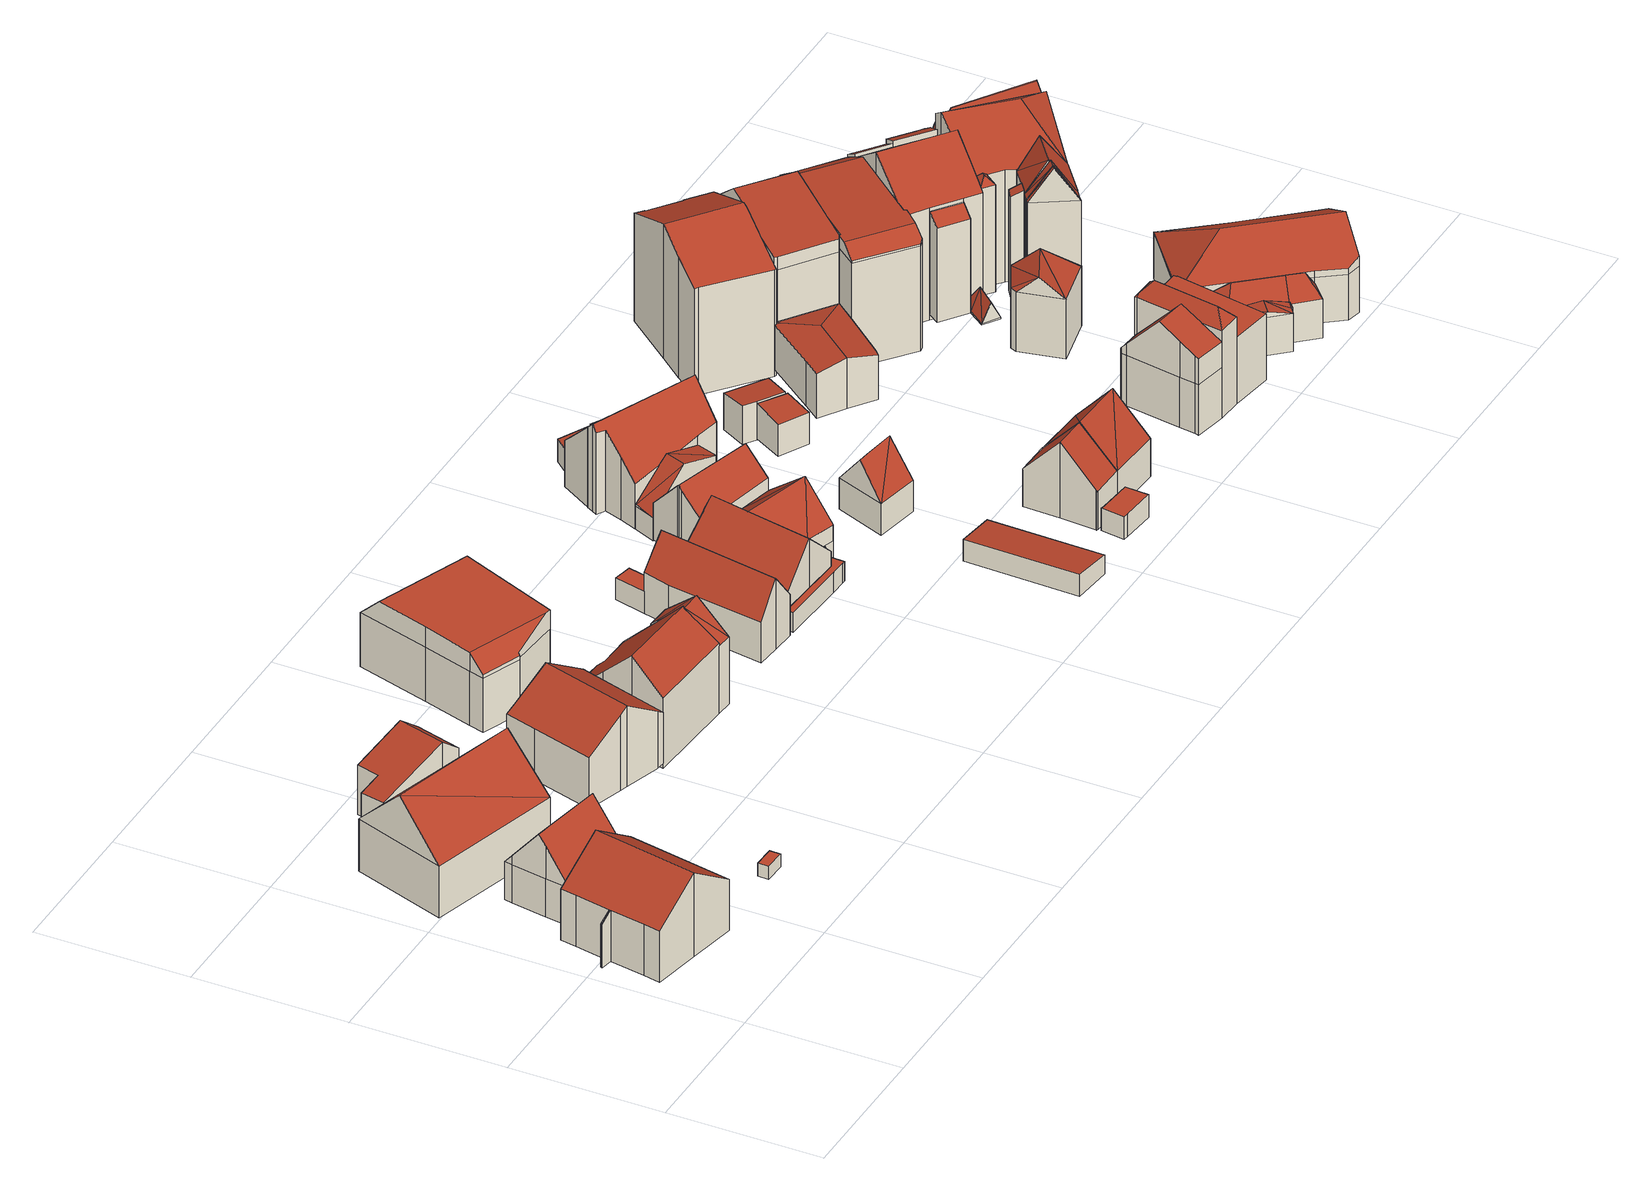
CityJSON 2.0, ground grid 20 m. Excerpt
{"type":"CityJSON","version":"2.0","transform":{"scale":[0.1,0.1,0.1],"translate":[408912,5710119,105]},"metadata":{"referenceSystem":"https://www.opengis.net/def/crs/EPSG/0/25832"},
"CityObjects":{
"building1":{"type":"Building","attributes":{"Gemeindeschluessel":"05978036","Geometrietyp2DReferenz":"3000","function":"31001_1000","roofType":"3100","measuredHeight":11.48},"geometry":[{"type":"MultiSurface","lod":"2","boundaries":[[[0,1,2,3]],[[1,4,5,2]],[[4,6,7,5]],[[6,8,9,7]],[[8,10,11,9]],[[10,12,13,11]],[[12,14,15,13]],[[14,16,17,15]],[[16,18,19,17]],[[18,20,21,19]],[[20,22,23,21]],[[22,0,3,23]],[[18,16,14,12]],[[12,10,8,6,4,1,0,22,20,18]],[[3,2,5,7,9,11,13,15,17,19,21,23]]],"semantics":{"surfaces":[{"type":"WallSurface"},{"type":"RoofSurface"},{"type":"GroundSurface"}],"values":[0,0,0,0,0,0,0,0,0,0,0,0,1,1,2]}}]},
"building2":{"type":"Building","attributes":{"Gemeindeschluessel":"05978036","Geometrietyp2DReferenz":"3000","function":"31001_1000","roofType":"5000","measuredHeight":10.95},"geometry":[{"type":"MultiSurface","lod":"2","boundaries":[[[24,25,26,27]],[[25,28,29,26]],[[28,30,31,29]],[[30,32,33,31]],[[32,34,35,33]],[[34,36,37,35]],[[36,24,27,37]],[[38,39,30,28,40]],[[38,40,41,24]],[[24,36,42,38]],[[32,39,38,42,34]],[[34,42,36]],[[25,41,40,28]],[[24,41,25]],[[30,39,32]],[[27,26,29,31,33,35,37]]],"semantics":{"surfaces":[{"type":"WallSurface"},{"type":"RoofSurface"},{"type":"GroundSurface"}],"values":[0,0,0,0,0,0,0,1,1,1,0,0,0,0,0,2]}}]},
"building3":{"type":"Building","attributes":{"Gemeindeschluessel":"05978036","Geometrietyp2DReferenz":"3000","function":"31001_3060","roofType":"3100","measuredHeight":13.6},"geometry":[{"type":"MultiSurface","lod":"2","boundaries":[[[43,44,45,46]],[[44,47,48,45]],[[47,49,50,48]],[[49,43,46,50]],[[47,44,51]],[[43,49,52]],[[43,51,44]],[[51,43,52]],[[52,47,51]],[[47,52,49]],[[46,45,48,50]]],"semantics":{"surfaces":[{"type":"WallSurface"},{"type":"RoofSurface"},{"type":"GroundSurface"}],"values":[0,0,0,0,0,0,1,1,1,1,2]}}]},
"building4":{"type":"Building","attributes":{"Gemeindeschluessel":"05978036","Geometrietyp2DReferenz":"3000","function":"31001_2500","roofType":"1000","measuredHeight":1.85},"geometry":[{"type":"MultiSurface","lod":"2","boundaries":[[[53,54,55,56]],[[54,57,58,55]],[[57,59,60,58]],[[59,53,56,60]],[[59,57,54,53]],[[56,55,58,60]]],"semantics":{"surfaces":[{"type":"WallSurface"},{"type":"RoofSurface"},{"type":"GroundSurface"}],"values":[0,0,0,0,1,2]}}]},
"building5":{"type":"Building","attributes":{"Gemeindeschluessel":"05978036","Geometrietyp2DReferenz":"3000","function":"31001_1100","roofType":"3100","measuredHeight":9.03},"geometry":[{"type":"MultiSurface","lod":"2","boundaries":[[[61,62,63,64]],[[62,65,66,63]],[[65,67,68,66]],[[67,69,70,68]],[[69,71,72,70]],[[71,73,74,72]],[[73,75,76,74]],[[75,77,78,76]],[[77,61,64,78]],[[73,71,69,67,65]],[[65,62,61,77,75,73]],[[64,63,66,68,70,72,74,76,78]]],"semantics":{"surfaces":[{"type":"WallSurface"},{"type":"RoofSurface"},{"type":"GroundSurface"}],"values":[0,0,0,0,0,0,0,0,0,1,1,2]}}]},
"building6":{"type":"Building","attributes":{"Gemeindeschluessel":"05978036","Geometrietyp2DReferenz":"3000","function":"31001_1100","roofType":"3100","measuredHeight":10.98},"geometry":[{"type":"MultiSurface","lod":"2","boundaries":[[[79,80,81,82]],[[80,83,84,81]],[[83,85,86,84]],[[85,87,88,86]],[[87,89,90,88]],[[89,91,92,90]],[[91,93,94,92]],[[93,95,96,94]],[[95,97,98,96]],[[97,99,100,98]],[[99,101,102,100]],[[101,103,104,102]],[[103,105,106,104]],[[105,79,82,106]],[[101,99,97,95,93,91,89,87]],[[87,85,83,80,79,105,103,101]],[[82,81,84,86,88,90,92,94,96,98,100,102,104,106]]],"semantics":{"surfaces":[{"type":"WallSurface"},{"type":"RoofSurface"},{"type":"GroundSurface"}],"values":[0,0,0,0,0,0,0,0,0,0,0,0,0,0,1,1,2]}}]},
"building7":{"type":"Building","attributes":{"Gemeindeschluessel":"05978036","Geometrietyp2DReferenz":"3000","function":"31001_1100"},"children":["building7-1","building7-2"]},
"building7-1":{"type":"BuildingPart","attributes":{"roofType":"3100","measuredHeight":13},"parents":["building7"],"geometry":[{"type":"MultiSurface","lod":"2","boundaries":[[[107,108,109,110,111]],[[108,112,113,109]],[[112,114,115,113]],[[112,108,116]],[[107,116,108]],[[116,107,117,118,119,120]],[[120,112,116]],[[112,120,121,114]],[[110,109,113,115,122]],[[111,123,107]],[[110,122,124,123,111]],[[122,115,114,124]],[[121,120,119]],[[123,117,107]],[[124,118,117,123]],[[114,121,119,118,124]]],"semantics":{"surfaces":[{"type":"WallSurface"},{"type":"RoofSurface"},{"type":"GroundSurface"},{"type":"ClosureSurface"}],"values":[0,0,0,0,1,1,1,1,2,0,3,3,0,0,3,3]}}]},
"building7-2":{"type":"BuildingPart","attributes":{"roofType":"3100","measuredHeight":13.06},"parents":["building7"],"geometry":[{"type":"MultiSurface","lod":"2","boundaries":[[[125,126,127,128]],[[126,129,130,127]],[[129,131,132,130]],[[131,133,134,132]],[[133,135,136,134]],[[135,137,138,136]],[[137,139,140,138]],[[139,141,142,140]],[[141,111,110,142]],[[143,144,145,115,114]],[[144,125,128,145]],[[146,117,123,111,141,139,137,135,133,131,129,126,125]],[[125,144,143,121,119,146]],[[128,127,130,132,134,136,138,140,142,110,122,115,145]],[[118,117,146]],[[122,110,111,123,124]],[[124,123,117,118]],[[143,114,121]],[[119,118,146]],[[122,124,114,115]],[[114,124,118,119,121]]],"semantics":{"surfaces":[{"type":"WallSurface"},{"type":"RoofSurface"},{"type":"GroundSurface"},{"type":"ClosureSurface"}],"values":[0,0,0,0,0,0,0,0,0,0,0,1,1,2,0,3,3,0,0,3,3]}}]},
"building8":{"type":"Building","attributes":{"Gemeindeschluessel":"05978036","Geometrietyp2DReferenz":"3000","function":"31001_1000","roofType":"5000","measuredHeight":10.25},"geometry":[{"type":"MultiSurface","lod":"2","boundaries":[[[147,148,149,150]],[[148,151,152,149]],[[151,153,154,152]],[[153,155,156,154]],[[155,157,158,156]],[[157,159,160,158]],[[159,161,162,160]],[[161,163,164,162]],[[163,147,150,164]],[[165,166,167,168,169]],[[147,163,170,171]],[[172,171,170,173,166,165]],[[159,166,173,161]],[[161,173,170,163]],[[151,172,165,169,153]],[[148,171,172,151]],[[147,171,148]],[[153,169,168,155]],[[155,168,167,157]],[[157,167,166,159]],[[150,149,152,154,156,158,160,162,164]]],"semantics":{"surfaces":[{"type":"WallSurface"},{"type":"RoofSurface"},{"type":"GroundSurface"}],"values":[0,0,0,0,0,0,0,0,0,1,1,1,0,0,0,0,0,0,0,0,2]}}]},
"building9":{"type":"Building","attributes":{"Gemeindeschluessel":"05978036","Geometrietyp2DReferenz":"3000","function":"31001_1000"},"children":["building9-1","building9-2"]},
"building9-1":{"type":"BuildingPart","attributes":{"roofType":"1000","measuredHeight":3.02},"parents":["building9"],"geometry":[{"type":"MultiSurface","lod":"2","boundaries":[[[174,175,176,177]],[[178,179,180,181]],[[179,174,177,180]],[[179,178,175,174]],[[177,176,181,180]],[[181,176,175,178]]],"semantics":{"surfaces":[{"type":"WallSurface"},{"type":"RoofSurface"},{"type":"GroundSurface"},{"type":"ClosureSurface"}],"values":[0,0,0,1,2,3]}}]},
"building9-2":{"type":"BuildingPart","attributes":{"roofType":"3100","measuredHeight":9.72},"parents":["building9"],"geometry":[{"type":"MultiSurface","lod":"2","boundaries":[[[182,183,184,185]],[[183,186,187,184]],[[186,188,178,181,187]],[[189,190,191,176,175]],[[190,192,193,191]],[[192,194,195,193]],[[194,182,185,195]],[[190,189,188,186,183,182]],[[182,194,192,190]],[[185,184,187,181,176,191,193,195]],[[175,178,188,189]],[[175,176,181,178]]],"semantics":{"surfaces":[{"type":"WallSurface"},{"type":"RoofSurface"},{"type":"GroundSurface"},{"type":"ClosureSurface"}],"values":[0,0,0,0,0,0,0,1,1,2,0,3]}}]},
"building10":{"type":"Building","attributes":{"Gemeindeschluessel":"05978036","Geometrietyp2DReferenz":"3000","function":"31001_1100"},"children":["building10-1","building10-2","building10-3","building10-4"]},
"building10-1":{"type":"BuildingPart","attributes":{"roofType":"1000","measuredHeight":2.75},"parents":["building10"],"geometry":[{"type":"MultiSurface","lod":"2","boundaries":[[[196,197,198,199]],[[197,200,201,198]],[[200,202,203,201]],[[202,204,205,203]],[[204,206,207,205]],[[206,208,209,207]],[[208,210,211,209]],[[210,208,206,204,202,200,197,196,212,213,214]],[[215,216,199,198,201,203,205,207,209,211,217]],[[216,215,213,212]],[[199,216,212,196]],[[217,211,210,214]],[[215,217,214,213]]],"semantics":{"surfaces":[{"type":"WallSurface"},{"type":"RoofSurface"},{"type":"GroundSurface"},{"type":"ClosureSurface"}],"values":[0,0,0,0,0,0,0,1,2,3,3,3,3]}}]},
"building10-2":{"type":"BuildingPart","attributes":{"roofType":"3100","measuredHeight":9.84},"parents":["building10"],"geometry":[{"type":"MultiSurface","lod":"2","boundaries":[[[218,219,220,221]],[[219,222,223,220]],[[222,224,225,223]],[[224,226,227,225]],[[226,228,229,227]],[[228,230,231,232,229]],[[233,218,221,234]],[[228,226,224,222,219]],[[219,218,233,235,236,230,228]],[[221,220,223,225,227,229,232,237,238,234]],[[236,239,240,231,230]],[[233,234,238,235]],[[235,238,237,240,239,236]],[[240,237,232,231]]],"semantics":{"surfaces":[{"type":"WallSurface"},{"type":"RoofSurface"},{"type":"GroundSurface"},{"type":"ClosureSurface"}],"values":[0,0,0,0,0,0,0,1,1,2,0,3,3,3]}}]},
"building10-3":{"type":"BuildingPart","attributes":{"roofType":"3100","measuredHeight":9.57},"parents":["building10"],"geometry":[{"type":"MultiSurface","lod":"2","boundaries":[[[241,242,243,211,210]],[[242,244,245,243]],[[244,246,247,245]],[[246,248,233,234,247]],[[249,248,246,244,242,241,250]],[[250,251,252,253,239,236,249]],[[217,211,243,245,247,234,238,237,216,215]],[[241,210,214,250]],[[210,211,217,214]],[[235,233,248,249]],[[238,234,233,235]],[[236,235,249]],[[239,240,237,238,235,236]],[[251,213,212,252]],[[253,240,239]],[[213,215,216,212]],[[252,212,216,237,240,253]],[[214,213,251,250]],[[215,213,214,217]]],"semantics":{"surfaces":[{"type":"WallSurface"},{"type":"RoofSurface"},{"type":"GroundSurface"},{"type":"ClosureSurface"}],"values":[0,0,0,0,1,1,2,0,3,0,3,0,3,0,0,3,3,0,3]}}]},
"building10-4":{"type":"BuildingPart","attributes":{"roofType":"5000","measuredHeight":9.57},"parents":["building10"],"geometry":[{"type":"MultiSurface","lod":"2","boundaries":[[[231,254,196,199,232]],[[240,253,252,255]],[[256,257,255,252]],[[254,256,252]],[[257,231,240]],[[257,240,255]],[[254,231,257,256]],[[216,237,232,199]],[[237,216,212,252,253,240]],[[232,237,240,231]],[[212,196,254,252]],[[212,216,199,196]]],"semantics":{"surfaces":[{"type":"WallSurface"},{"type":"RoofSurface"},{"type":"GroundSurface"},{"type":"ClosureSurface"}],"values":[0,1,1,1,1,1,0,2,3,3,0,3]}}]},
"building11":{"type":"Building","attributes":{"Gemeindeschluessel":"05978036","Geometrietyp2DReferenz":"3000","function":"31001_2460","roofType":"2100","measuredHeight":3},"geometry":[{"type":"MultiSurface","lod":"2","boundaries":[[[258,259,260,261]],[[259,262,263,260]],[[262,264,265,263]],[[264,258,261,265]],[[264,262,259,258]],[[261,260,263,265]]],"semantics":{"surfaces":[{"type":"WallSurface"},{"type":"RoofSurface"},{"type":"GroundSurface"}],"values":[0,0,0,0,1,2]}}]},
"building12":{"type":"Building","attributes":{"Gemeindeschluessel":"05978036","Geometrietyp2DReferenz":"3000","function":"31001_1000","roofType":"3100","measuredHeight":8.55},"geometry":[{"type":"MultiSurface","lod":"2","boundaries":[[[266,267,268,269]],[[267,270,271,268]],[[270,272,273,271]],[[272,266,269,273]],[[270,267,274]],[[266,272,275]],[[267,275,274]],[[275,267,266]],[[272,274,275]],[[274,272,270]],[[269,268,271,273]]],"semantics":{"surfaces":[{"type":"WallSurface"},{"type":"RoofSurface"},{"type":"GroundSurface"}],"values":[0,0,0,0,0,0,1,1,1,1,2]}}]},
"building13":{"type":"Building","attributes":{"Gemeindeschluessel":"05978036","Geometrietyp2DReferenz":"3000","function":"31001_1100"},"children":["building13-1","building13-2"]},
"building13-1":{"type":"BuildingPart","attributes":{"roofType":"3100","measuredHeight":12},"parents":["building13"],"geometry":[{"type":"MultiSurface","lod":"2","boundaries":[[[276,277,278,279,280,281]],[[277,282,283,278]],[[282,284,285,283]],[[284,286,287,285]],[[286,288,289,287]],[[288,290,291,289]],[[290,292,293,291]],[[292,294,295,293]],[[294,296,297,295]],[[296,298,299,297]],[[298,300,301,299]],[[300,302,303,301]],[[302,304,305,303]],[[304,306,307,308,309,305]],[[302,300,298,296,294,292,290,288,286]],[[286,284,282,277,276,310,311,306,304,302]],[[279,278,283,285,287,289,291,293,295,297,299,301,303,305,309]],[[276,281,310]],[[311,307,306]],[[280,279,309,308]],[[280,308,307,311,310,281]]],"semantics":{"surfaces":[{"type":"WallSurface"},{"type":"RoofSurface"},{"type":"GroundSurface"},{"type":"ClosureSurface"}],"values":[0,0,0,0,0,0,0,0,0,0,0,0,0,0,1,1,2,0,0,3,3]}}]},
"building13-2":{"type":"BuildingPart","attributes":{"roofType":"3100","measuredHeight":7.84},"parents":["building13"],"geometry":[{"type":"MultiSurface","lod":"2","boundaries":[[[308,312,313,309]],[[312,314,315,313]],[[314,280,279,315]],[[316,310,281,317,318]],[[317,314,318]],[[319,307,311,316]],[[316,318,319]],[[308,307,319,312]],[[312,319,318,314]],[[314,317,281,280]],[[309,313,315,279]],[[309,279,280,308]],[[310,316,311]],[[280,281,310,311,307,308]]],"semantics":{"surfaces":[{"type":"WallSurface"},{"type":"RoofSurface"},{"type":"GroundSurface"},{"type":"ClosureSurface"}],"values":[0,0,0,1,1,1,1,0,0,0,2,3,0,3]}}]},
"building14":{"type":"Building","attributes":{"Gemeindeschluessel":"05978036","Geometrietyp2DReferenz":"3000","function":"31001_2460","roofType":"1000","measuredHeight":3.13},"geometry":[{"type":"MultiSurface","lod":"2","boundaries":[[[320,321,322,323]],[[321,324,325,322]],[[324,326,327,325]],[[326,328,329,327]],[[328,330,331,329]],[[330,320,323,331]],[[330,328,326,324,321,320]],[[323,322,325,327,329,331]]],"semantics":{"surfaces":[{"type":"WallSurface"},{"type":"RoofSurface"},{"type":"GroundSurface"}],"values":[0,0,0,0,0,0,1,2]}}]},
"building15":{"type":"Building","attributes":{"Gemeindeschluessel":"05978036","Geometrietyp2DReferenz":"3000","function":"31001_1100","roofType":"2100","measuredHeight":3.25},"geometry":[{"type":"MultiSurface","lod":"2","boundaries":[[[332,333,334,335]],[[333,336,337,334]],[[336,338,339,337]],[[338,340,341,339]],[[340,332,335,341]],[[340,338,336,333,332]],[[335,334,337,339,341]]],"semantics":{"surfaces":[{"type":"WallSurface"},{"type":"RoofSurface"},{"type":"GroundSurface"}],"values":[0,0,0,0,0,1,2]}}]},
"building16":{"type":"Building","attributes":{"Gemeindeschluessel":"05978036","Geometrietyp2DReferenz":"3000","function":"31001_1000","roofType":"3100","measuredHeight":10.41},"geometry":[{"type":"MultiSurface","lod":"2","boundaries":[[[342,343,344,345]],[[343,346,347,344]],[[346,348,349,347]],[[348,350,351,349]],[[350,352,353,351]],[[352,354,355,353]],[[354,356,357,355]],[[356,358,359,357]],[[358,342,345,359]],[[354,352,350,348]],[[348,346,343,342,358,356,354]],[[345,344,347,349,351,353,355,357,359]]],"semantics":{"surfaces":[{"type":"WallSurface"},{"type":"RoofSurface"},{"type":"GroundSurface"}],"values":[0,0,0,0,0,0,0,0,0,1,1,2]}}]},
"building17":{"type":"Building","attributes":{"Gemeindeschluessel":"05978036","Geometrietyp2DReferenz":"3000","function":"31001_2460","roofType":"1000","measuredHeight":3.66},"geometry":[{"type":"MultiSurface","lod":"2","boundaries":[[[360,361,362,363]],[[361,364,365,362]],[[364,366,367,365]],[[366,368,369,367]],[[368,360,363,369]],[[368,366,364,361,360]],[[363,362,365,367,369]]],"semantics":{"surfaces":[{"type":"WallSurface"},{"type":"RoofSurface"},{"type":"GroundSurface"}],"values":[0,0,0,0,0,1,2]}}]},
"building18":{"type":"Building","attributes":{"Gemeindeschluessel":"05978036","Geometrietyp2DReferenz":"3000","function":"31001_1000","roofType":"3100","measuredHeight":10.54},"geometry":[{"type":"MultiSurface","lod":"2","boundaries":[[[370,371,372,353]],[[371,373,374,372]],[[373,375,357,374]],[[375,370,353,357]],[[373,371,376]],[[370,375,377]],[[371,377,376]],[[377,371,370]],[[375,376,377]],[[376,375,373]],[[353,372,374,357]]],"semantics":{"surfaces":[{"type":"WallSurface"},{"type":"RoofSurface"},{"type":"GroundSurface"}],"values":[0,0,0,0,0,0,1,1,1,1,2]}}]},
"building19":{"type":"Building","attributes":{"Gemeindeschluessel":"05978036","Geometrietyp2DReferenz":"3000","function":"31001_1310","roofType":"2100","measuredHeight":4.86},"geometry":[{"type":"MultiSurface","lod":"2","boundaries":[[[378,379,380,381]],[[379,382,383,380]],[[382,384,385,383]],[[384,386,387,385]],[[386,378,381,387]],[[386,384,382,379,378]],[[381,380,383,385,387]]],"semantics":{"surfaces":[{"type":"WallSurface"},{"type":"RoofSurface"},{"type":"GroundSurface"}],"values":[0,0,0,0,0,1,2]}}]},
"building20":{"type":"Building","attributes":{"Gemeindeschluessel":"05978036","Geometrietyp2DReferenz":"3000","function":"31001_2460","roofType":"2100","measuredHeight":5.36},"geometry":[{"type":"MultiSurface","lod":"2","boundaries":[[[388,389,390,391]],[[389,392,393,390]],[[392,394,395,393]],[[394,396,397,395]],[[396,388,391,397]],[[396,394,392,389,388]],[[391,390,393,395,397]]],"semantics":{"surfaces":[{"type":"WallSurface"},{"type":"RoofSurface"},{"type":"GroundSurface"}],"values":[0,0,0,0,0,1,2]}}]},
"building21":{"type":"Building","attributes":{"Gemeindeschluessel":"05978036","Geometrietyp2DReferenz":"3000","function":"31001_2000","roofType":"5000","measuredHeight":6.93},"geometry":[{"type":"MultiSurface","lod":"2","boundaries":[[[398,399,400,401]],[[399,402,403,400]],[[402,404,405,403]],[[404,406,407,405]],[[406,408,409,407]],[[408,410,411,409]],[[410,412,413,411]],[[412,414,415,413]],[[414,416,417,415]],[[416,418,419,417]],[[418,398,401,419]],[[414,412,410,408,406,420]],[[406,404,402,421,420]],[[402,399,421]],[[399,398,418,416,414,420,421]],[[401,400,403,405,407,409,411,413,415,417,419]]],"semantics":{"surfaces":[{"type":"WallSurface"},{"type":"RoofSurface"},{"type":"GroundSurface"}],"values":[0,0,0,0,0,0,0,0,0,0,0,1,1,1,1,2]}}]},
"building22":{"type":"Building","attributes":{"Gemeindeschluessel":"05978036","Geometrietyp2DReferenz":"3000","function":"31001_1000"},"children":["building22-1","building22-2","building22-3"]},
"building22-1":{"type":"BuildingPart","attributes":{"roofType":"5000","measuredHeight":13.8},"parents":["building22"],"geometry":[{"type":"MultiSurface","lod":"2","boundaries":[[[422,423,424,425,426,427,428]],[[429,430,431,432,433]],[[430,434,435,436,431]],[[437,438,434,430]],[[437,430,429]],[[439,438,437,429,440,441,423]],[[439,423,422]],[[438,439,422,434]],[[427,426,432,431,436]],[[433,440,429]],[[441,424,423]],[[433,432,426,425]],[[433,425,424,441,440]],[[428,435,434,422]],[[428,427,436,435]]],"semantics":{"surfaces":[{"type":"WallSurface"},{"type":"RoofSurface"},{"type":"GroundSurface"},{"type":"ClosureSurface"}],"values":[0,0,0,1,1,1,1,1,2,0,0,3,3,0,3]}}]},
"building22-2":{"type":"BuildingPart","attributes":{"roofType":"5000","measuredHeight":13.41},"parents":["building22"],"geometry":[{"type":"MultiSurface","lod":"2","boundaries":[[[442,443,444,445]],[[443,446,447,444]],[[446,448,449,447]],[[448,450,451,449]],[[450,452,453,451]],[[452,454,455,453]],[[454,433,432,455]],[[425,442,445,426]],[[456,457,458,459,424,441,460]],[[433,461,462,463,464,456,460,440]],[[446,457,456,464,448]],[[448,464,463,450]],[[450,463,462,452]],[[452,462,461,454]],[[454,461,433]],[[425,424,459,442]],[[442,459,458,443]],[[443,458,457,446]],[[445,444,447,449,451,453,455,432,426]],[[426,432,433,425]],[[460,441,440]],[[440,441,424,425,433]]],"semantics":{"surfaces":[{"type":"WallSurface"},{"type":"RoofSurface"},{"type":"GroundSurface"},{"type":"ClosureSurface"}],"values":[0,0,0,0,0,0,0,0,1,1,0,0,0,0,0,0,0,0,2,3,0,3]}}]},
"building22-3":{"type":"BuildingPart","attributes":{"roofType":"9999","measuredHeight":9.08},"parents":["building22"],"geometry":[{"type":"MultiSurface","lod":"2","boundaries":[[[465,466,467,468,469,470,435,428,471]],[[471,428,427,472]],[[435,470,473,436]],[[470,469,474,473]],[[469,468,475,474]],[[468,467,476,475]],[[467,466,477,476]],[[466,465,478,477]],[[465,471,472,478]],[[436,427,428,435]],[[472,427,436,473,474,475,476,477,478]]],"semantics":{"surfaces":[{"type":"RoofSurface"},{"type":"WallSurface"},{"type":"GroundSurface"}],"values":[0,1,1,1,1,1,1,1,1,1,2]}}]},
"building23":{"type":"Building","attributes":{"Gemeindeschluessel":"05978036","Geometrietyp2DReferenz":"3000","function":"31001_1100","roofType":"3100","measuredHeight":18.49},"geometry":[{"type":"MultiSurface","lod":"2","boundaries":[[[479,480,481,482]],[[480,483,484,481]],[[483,485,486,484]],[[485,487,488,486]],[[487,489,490,488]],[[489,491,492,490]],[[491,493,494,492]],[[493,495,496,494]],[[495,497,498,496]],[[497,499,500,498]],[[499,501,502,500]],[[501,503,504,502]],[[503,505,506,504]],[[505,507,508,506]],[[507,509,510,508]],[[509,511,512,510]],[[511,513,514,512]],[[513,479,482,514]],[[509,507,505,503,501,499,497,495,493,491,489]],[[489,487,485,483,480,479,513,511,509]],[[482,481,484,486,488,490,492,494,496,498,500,502,504,506,508,510,512,514]]],"semantics":{"surfaces":[{"type":"WallSurface"},{"type":"RoofSurface"},{"type":"GroundSurface"}],"values":[0,0,0,0,0,0,0,0,0,0,0,0,0,0,0,0,0,0,1,1,2]}}]},
"building24":{"type":"Building","attributes":{"Gemeindeschluessel":"05978036","Geometrietyp2DReferenz":"3000","function":"31001_1100","roofType":"5000","measuredHeight":17.87},"geometry":[{"type":"MultiSurface","lod":"2","boundaries":[[[515,516,517,518]],[[516,519,520,517]],[[519,521,522,520]],[[521,523,524,522]],[[523,525,526,524]],[[525,527,528,526]],[[527,529,530,528]],[[529,515,518,530]],[[521,519,531,532]],[[532,531,533,534,535,536,537,538]],[[521,532,538,523]],[[523,538,537,525]],[[525,537,536,527]],[[527,536,535,529]],[[529,535,534,515]],[[515,534,533,516]],[[516,533,531,519]],[[518,517,520,522,524,526,528,530]]],"semantics":{"surfaces":[{"type":"WallSurface"},{"type":"RoofSurface"},{"type":"GroundSurface"}],"values":[0,0,0,0,0,0,0,0,1,1,0,0,0,0,0,0,0,2]}}]},
"building25":{"type":"Building","attributes":{"Gemeindeschluessel":"05978036","Geometrietyp2DReferenz":"3000","function":"31001_1000","roofType":"5000","measuredHeight":10.58},"geometry":[{"type":"MultiSurface","lod":"2","boundaries":[[[539,540,541,542]],[[540,543,544,541]],[[543,545,546,544]],[[545,547,548,546]],[[547,549,550,548]],[[549,539,542,550]],[[551,549,547]],[[551,539,549]],[[539,551,552]],[[545,552,551]],[[543,552,545]],[[552,543,540]],[[540,539,552]],[[547,545,551]],[[542,541,544,546,548,550]]],"semantics":{"surfaces":[{"type":"WallSurface"},{"type":"RoofSurface"},{"type":"GroundSurface"}],"values":[0,0,0,0,0,0,1,1,1,1,1,1,0,0,2]}}]},
"building26":{"type":"Building","attributes":{"Gemeindeschluessel":"05978036","Geometrietyp2DReferenz":"3000","function":"31001_1100","roofType":"5000","measuredHeight":5.88},"geometry":[{"type":"MultiSurface","lod":"2","boundaries":[[[553,554,555,556]],[[554,557,558,555]],[[557,559,560,558]],[[559,561,562,560]],[[561,563,564,562]],[[563,553,556,564]],[[554,559,557]],[[565,559,554]],[[565,561,559]],[[561,565,566]],[[553,566,565]],[[566,553,563]],[[563,561,566]],[[554,553,565]],[[556,555,558,560,562,564]]],"semantics":{"surfaces":[{"type":"WallSurface"},{"type":"RoofSurface"},{"type":"GroundSurface"}],"values":[0,0,0,0,0,0,1,1,1,1,1,1,0,0,2]}}]},
"building27":{"type":"Building","attributes":{"Gemeindeschluessel":"05978036","Geometrietyp2DReferenz":"3000","function":"31001_1100","roofType":"5000","measuredHeight":16.93},"geometry":[{"type":"MultiSurface","lod":"2","boundaries":[[[567,568,569,570]],[[568,571,572,569]],[[571,573,574,572]],[[573,575,576,574]],[[575,577,578,576]],[[577,579,580,578]],[[579,581,582,580]],[[581,583,584,582]],[[583,585,586,584]],[[585,587,588,586]],[[587,567,570,588]],[[577,575,573,571,589,590]],[[591,592,593,594,595]],[[596,590,589,597,598,593,592,599]],[[579,596,599,581]],[[581,599,592,591,583]],[[587,594,593,598,567]],[[567,598,597,568]],[[568,597,589,571]],[[577,590,596,579]],[[583,591,595,585]],[[585,595,594,587]],[[570,569,572,574,576,578,580,582,584,586,588]]],"semantics":{"surfaces":[{"type":"WallSurface"},{"type":"RoofSurface"},{"type":"GroundSurface"}],"values":[0,0,0,0,0,0,0,0,0,0,0,1,1,1,0,0,0,0,0,0,0,0,2]}}]},
"building28":{"type":"Building","attributes":{"Gemeindeschluessel":"05978036","Geometrietyp2DReferenz":"3000","function":"31001_1100","roofType":"2100","measuredHeight":14.15},"geometry":[{"type":"MultiSurface","lod":"2","boundaries":[[[600,601,602,603]],[[601,604,605,602]],[[604,606,607,605]],[[606,600,603,607]],[[606,604,601,600]],[[603,602,605,607]]],"semantics":{"surfaces":[{"type":"WallSurface"},{"type":"RoofSurface"},{"type":"GroundSurface"}],"values":[0,0,0,0,1,2]}}]},
"building29":{"type":"Building","attributes":{"Gemeindeschluessel":"05978036","Geometrietyp2DReferenz":"3000","function":"31001_1100","roofType":"5000","measuredHeight":2.87},"geometry":[{"type":"MultiSurface","lod":"2","boundaries":[[[608,609,605,607]],[[609,610,611,605]],[[610,612,613,611]],[[612,614,615,613]],[[614,616,617,615]],[[616,618,619,617]],[[618,608,607,619]],[[620,612,621]],[[620,614,612]],[[614,620,622]],[[622,616,614]],[[621,612,610]],[[620,621,610,609]],[[608,620,609]],[[618,620,608]],[[618,622,620]],[[616,622,618]],[[607,605,611,613,615,617,619]]],"semantics":{"surfaces":[{"type":"WallSurface"},{"type":"RoofSurface"},{"type":"GroundSurface"}],"values":[0,0,0,0,0,0,0,1,1,1,1,1,1,1,1,1,0,2]}}]},
"building30":{"type":"Building","attributes":{"Gemeindeschluessel":"05978036","Geometrietyp2DReferenz":"3000","function":"31001_1100","roofType":"5000","measuredHeight":8.19},"geometry":[{"type":"MultiSurface","lod":"2","boundaries":[[[623,624,625,626]],[[624,627,628,625]],[[627,629,630,628]],[[629,631,632,630]],[[631,623,626,632]],[[633,634,631,629]],[[633,629,627]],[[635,634,633,627,624]],[[635,624,623]],[[634,635,623,631]],[[626,625,628,630,632]]],"semantics":{"surfaces":[{"type":"WallSurface"},{"type":"RoofSurface"},{"type":"GroundSurface"}],"values":[0,0,0,0,0,1,1,1,1,1,2]}}]},
"building31":{"type":"Building","attributes":{"Gemeindeschluessel":"05978036","Geometrietyp2DReferenz":"3000","function":"31001_2000","roofType":"2100","measuredHeight":14.51},"geometry":[{"type":"MultiSurface","lod":"2","boundaries":[[[636,637,638,639]],[[637,640,641,638]],[[640,642,643,641]],[[642,636,639,643]],[[642,640,637,636]],[[639,638,641,643]]],"semantics":{"surfaces":[{"type":"WallSurface"},{"type":"RoofSurface"},{"type":"GroundSurface"}],"values":[0,0,0,0,1,2]}}]},
"building32":{"type":"Building","attributes":{"Gemeindeschluessel":"05978036","Geometrietyp2DReferenz":"3000","function":"31001_2000","roofType":"5000","measuredHeight":15.72},"geometry":[{"type":"MultiSurface","lod":"2","boundaries":[[[644,645,646,647]],[[645,648,649,646]],[[648,650,651,649]],[[650,644,647,651]],[[652,653,650,648]],[[652,648,645]],[[653,652,645,644]],[[653,644,650]],[[647,646,649,651]]],"semantics":{"surfaces":[{"type":"WallSurface"},{"type":"RoofSurface"},{"type":"GroundSurface"}],"values":[0,0,0,0,1,1,1,1,2]}}]},
"building33":{"type":"Building","attributes":{"Gemeindeschluessel":"05978036","Geometrietyp2DReferenz":"3000","function":"31001_1100"},"children":["building33-1","building33-2","building33-3"]},
"building33-1":{"type":"BuildingPart","attributes":{"roofType":"2100","measuredHeight":16.26},"parents":["building33"],"geometry":[{"type":"MultiSurface","lod":"2","boundaries":[[[654,655,656,657,658]],[[655,659,660,656]],[[659,661,662,660]],[[661,663,664,662]],[[663,665,666,664]],[[665,667,668,669,666]],[[670,667,665,663,661,659,655,654]],[[657,656,660,662,664,666,669,671]],[[672,668,667,670,673]],[[671,669,668,672]],[[654,658,673,670]],[[658,657,671,672,673]]],"semantics":{"surfaces":[{"type":"WallSurface"},{"type":"RoofSurface"},{"type":"GroundSurface"},{"type":"ClosureSurface"}],"values":[0,0,0,0,0,0,1,2,0,3,0,3]}}]},
"building33-2":{"type":"BuildingPart","attributes":{"roofType":"3100","measuredHeight":19.67},"parents":["building33"],"geometry":[{"type":"MultiSurface","lod":"2","boundaries":[[[674,675,676,677]],[[675,678,679,676]],[[678,680,681,679]],[[680,682,683,681]],[[682,684,685,683]],[[684,686,687,685]],[[686,688,689,687]],[[688,690,691,689]],[[690,692,693,691]],[[668,674,677,669]],[[690,688,686,684,682,680,678,675,674]],[[674,668,672,692,690]],[[677,676,679,681,683,685,687,689,691,693,671,669]],[[669,671,672,668]],[[671,693,692,672]]],"semantics":{"surfaces":[{"type":"WallSurface"},{"type":"RoofSurface"},{"type":"GroundSurface"},{"type":"ClosureSurface"}],"values":[0,0,0,0,0,0,0,0,0,0,1,1,2,3,3]}}]},
"building33-3":{"type":"BuildingPart","attributes":{"roofType":"2100","measuredHeight":15.9},"parents":["building33"],"geometry":[{"type":"MultiSurface","lod":"2","boundaries":[[[694,695,696,693,692]],[[695,697,698,696]],[[697,658,657,698]],[[697,695,694,673,658]],[[657,671,693,696,698]],[[671,657,658,673,672]],[[692,672,673,694]],[[671,672,692,693]]],"semantics":{"surfaces":[{"type":"WallSurface"},{"type":"RoofSurface"},{"type":"GroundSurface"},{"type":"ClosureSurface"}],"values":[0,0,0,1,2,3,0,3]}}]},
"building34":{"type":"Building","attributes":{"Gemeindeschluessel":"05978036","Geometrietyp2DReferenz":"3000","function":"31001_2000"},"children":["building34-1","building34-2","building34-3"]},
"building34-1":{"type":"BuildingPart","attributes":{"roofType":"3100","measuredHeight":18.97},"parents":["building34"],"geometry":[{"type":"MultiSurface","lod":"2","boundaries":[[[699,700,701,702]],[[703,704,705,706]],[[700,707,708,709,710]],[[707,700,699]],[[708,707,704]],[[708,704,703,711,712]],[[702,701,706,705]],[[706,701,700,703]],[[702,705,704,699]],[[700,710,711,703]],[[712,709,708]],[[710,709,712,711]],[[707,699,704]]],"semantics":{"surfaces":[{"type":"WallSurface"},{"type":"RoofSurface"},{"type":"GroundSurface"},{"type":"ClosureSurface"}],"values":[0,0,1,1,1,1,2,3,3,0,0,3,3]}}]},
"building34-2":{"type":"BuildingPart","attributes":{"roofType":"5000","measuredHeight":18.99},"parents":["building34"],"geometry":[{"type":"MultiSurface","lod":"2","boundaries":[[[710,713,714,701,700]],[[713,715,716,714]],[[715,717,718,716]],[[717,719,720,718]],[[719,711,703,706,720]],[[719,721,722,709,712,711]],[[722,721,717]],[[717,715,713,710,722]],[[717,721,719]],[[701,714,716,718,720,706]],[[700,703,711,710]],[[700,701,706,703]],[[722,710,709]],[[709,710,711,712]]],"semantics":{"surfaces":[{"type":"WallSurface"},{"type":"RoofSurface"},{"type":"GroundSurface"},{"type":"ClosureSurface"}],"values":[0,0,0,0,0,1,1,1,0,2,0,3,0,3]}}]},
"building34-3":{"type":"BuildingPart","attributes":{"roofType":"3100","measuredHeight":19.05},"parents":["building34"],"geometry":[{"type":"MultiSurface","lod":"2","boundaries":[[[723,699,702,724]],[[725,726,705,704]],[[725,723,724,726]],[[723,725,727]],[[699,727,728]],[[727,699,723]],[[725,728,727]],[[728,725,704]],[[724,702,705,726]],[[704,705,702,699]],[[728,704,707,699]],[[699,707,704]]],"semantics":{"surfaces":[{"type":"WallSurface"},{"type":"RoofSurface"},{"type":"GroundSurface"},{"type":"ClosureSurface"}],"values":[0,0,0,0,1,1,1,1,2,3,0,3]}}]},
"building35":{"type":"Building","attributes":{"Gemeindeschluessel":"05978036","Geometrietyp2DReferenz":"3000","function":"31001_1100","roofType":"5000","measuredHeight":10.51},"geometry":[{"type":"MultiSurface","lod":"2","boundaries":[[[729,730,731,732]],[[730,733,734,731]],[[733,735,736,734]],[[735,737,738,736]],[[737,739,740,738]],[[739,741,742,740]],[[741,743,744,742]],[[743,745,746,744]],[[745,747,748,746]],[[747,749,750,748]],[[749,729,732,750]],[[751,752,753,754]],[[755,756,753,752,757,758,759,760]],[[756,761,762,763,764,730,754,753]],[[730,764,733]],[[733,764,763,735]],[[735,763,762,737]],[[737,762,761,739]],[[739,761,756,755,741]],[[741,755,760,743]],[[743,760,759,745]],[[747,758,757,749]],[[745,759,758,747]],[[749,757,752,751,729]],[[729,751,754,730]],[[732,731,734,736,738,740,742,744,746,748,750]]],"semantics":{"surfaces":[{"type":"WallSurface"},{"type":"RoofSurface"},{"type":"GroundSurface"}],"values":[0,0,0,0,0,0,0,0,0,0,0,1,1,1,0,0,0,0,0,0,0,0,0,0,0,2]}}]},
"building36":{"type":"Building","attributes":{"Gemeindeschluessel":"05978036","Geometrietyp2DReferenz":"3000","function":"31001_2000"},"children":["building36-1","building36-2","building36-3"]},
"building36-1":{"type":"BuildingPart","attributes":{"roofType":"5000","measuredHeight":18.61},"parents":["building36"],"geometry":[{"type":"MultiSurface","lod":"2","boundaries":[[[765,766,767,768]],[[766,769,770,767]],[[771,769,766]],[[772,771,766,765]],[[772,765,773]],[[771,772,773,769]],[[774,768,767,770]],[[768,774,773,765]],[[774,770,769,773]]],"semantics":{"surfaces":[{"type":"WallSurface"},{"type":"RoofSurface"},{"type":"GroundSurface"},{"type":"ClosureSurface"}],"values":[0,0,0,1,1,1,2,3,3]}}]},
"building36-2":{"type":"BuildingPart","attributes":{"roofType":"5000","measuredHeight":19.23},"parents":["building36"],"geometry":[{"type":"MultiSurface","lod":"2","boundaries":[[[775,776,676,777]],[[776,778,779,676]],[[778,780,781,782,779]],[[783,784,785,770,769]],[[784,786,787,785]],[[786,788,789,787]],[[788,775,777,789]],[[784,783,790]],[[783,780,778,790]],[[778,776,775,788,786,784,790]],[[777,676,779,782,791,774,770,785,787,789]],[[783,769,773,792,793,781,780]],[[769,770,774,773]],[[793,792,773,774,791]],[[793,791,782,781]]],"semantics":{"surfaces":[{"type":"WallSurface"},{"type":"RoofSurface"},{"type":"GroundSurface"},{"type":"ClosureSurface"}],"values":[0,0,0,0,0,0,0,1,1,1,2,0,3,3,3]}}]},
"building36-3":{"type":"BuildingPart","attributes":{"roofType":"5000","measuredHeight":17.08},"parents":["building36"],"geometry":[{"type":"MultiSurface","lod":"2","boundaries":[[[794,795,765,768,796]],[[781,797,666,782]],[[797,794,796,666]],[[793,792,795,798]],[[795,794,798]],[[794,797,781,793,798]],[[796,768,774,791,782,666]],[[773,765,795,792]],[[773,774,768,765]],[[791,774,773,792,793]],[[781,782,791,793]]],"semantics":{"surfaces":[{"type":"WallSurface"},{"type":"RoofSurface"},{"type":"GroundSurface"},{"type":"ClosureSurface"}],"values":[0,0,0,1,1,1,2,0,3,3,3]}}]}
},
"vertices":[
[21,180,93],[5,183,82],[5,183,23],[21,180,23],[6,185,82],[6,185,23],[21,182,93],[21,182,23],[30,228,93],[30,228,23],[34,250,93],[34,250,23],[98,238,138],[98,238,23],[162,226,93],[162,226,23],[136,88,93],[136,88,23],[72,100,138],[72,100,23],[8,112,93],[8,112,23],[13,134,93],[13,134,23],
[179,325,73],[179,324,73],[179,324,21],[179,325,21],[165,236,73],[165,236,21],[65,254,73],[65,254,21],[70,287,73],[70,287,21],[78,333,73],[78,333,21],[80,344,73],[80,344,21],[72,297,130],[70,287,118],[172,279,130],[179,324,74],[78,333,86],
[62,519,88],[233,470,88],[233,470,17],[62,519,17],[197,345,88],[197,345,17],[19,396,88],[19,396,17],[215,408,153],[41,457,153],
[271,105,44],[271,91,44],[271,91,26],[271,105,26],[243,92,44],[243,92,26],[243,106,44],[243,106,26],
[156,542,83],[164,572,83],[164,572,15],[156,542,15],[235,554,106],[235,554,15],[264,546,82],[264,546,15],[256,518,82],[256,518,15],[244,484,84],[244,484,15],[217,491,106],[217,491,15],[120,517,75],[120,517,15],[128,549,74],[128,549,15],
[432,396,89],[406,307,88],[406,307,18],[432,396,18],[394,309,96],[394,309,18],[394,308,96],[394,308,18],[347,323,128],[347,323,18],[336,326,121],[336,326,18],[287,341,88],[287,341,18],[311,422,88],[311,422,18],[324,464,88],[324,464,18],[335,460,95],[335,460,18],[356,453,110],[356,453,18],[383,444,128],[383,444,18],[432,429,95],[432,429,18],[441,426,89],[441,426,18],
[537,389,103],[570,387,103],[570,387,11],[537,389,11],[537,389,101],[554,298,103],[554,298,11],[532,300,103],[532,300,11],[562,343,141],[536,371,118],[535,347,138],[534,345,140],[534,344,141],[534,332,130],[535,347,11],[537,387,103],[535,347,103],
[420,354,142],[432,396,100],[432,396,11],[420,354,11],[441,426,70],[441,426,11],[432,429,67],[432,429,11],[435,441,55],[435,441,11],[463,439,56],[463,439,11],[496,436,57],[496,436,11],[496,426,66],[496,426,11],[539,424,67],[539,424,11],[532,300,107],[406,307,107],[406,307,11],[535,347,142],
[559,654,86],[549,627,86],[549,627,12],[559,654,12],[499,497,86],[499,497,12],[430,502,86],[430,502,12],[429,500,86],[429,500,12],[377,520,86],[377,520,12],[383,540,86],[383,540,12],[403,606,86],[403,606,12],[432,703,86],[432,703,12],[492,498,112],[383,540,112],[377,520,91],[429,500,91],[430,502,94],[424,675,115],[549,627,115],[499,497,112],[403,606,114],
[690,493,53],[681,452,53],[681,452,23],[690,493,23],[656,457,53],[666,498,53],[666,498,23],[656,457,23],
[659,292,120],[627,294,79],[627,294,23],[659,292,23],[648,422,77],[648,422,23],[656,457,79],[681,452,112],[687,451,120],[687,451,23],[717,445,81],[717,445,23],[691,290,79],[691,290,23],
[847,314,49],[834,318,49],[834,318,22],[847,314,22],[817,302,49],[817,302,22],[816,284,49],[816,284,22],[812,284,49],[812,284,22],[791,285,49],[791,285,22],[699,290,49],[699,290,22],[701,299,49],[701,299,22],[806,326,49],[800,293,49],[751,296,49],[800,293,22],[806,326,22],[751,296,22],
[774,469,116],[776,473,120],[776,473,22],[774,469,22],[776,475,119],[776,475,22],[793,514,72],[793,514,22],[897,487,70],[897,487,22],[884,443,120],[884,443,22],[875,410,88],[875,410,71],[875,410,22],[765,436,84],[765,436,22],[778,433,84],[810,426,86],[823,422,22],[778,433,22],[823,422,73],[823,422,71],
[701,299,69],[731,441,71],[731,441,22],[733,443,73],[733,443,22],[764,436,104],[764,436,22],[765,436,105],[778,433,117],[751,296,117],[800,293,70],[806,326,71],[809,344,71],
[847,314,71],[767,382,117],[859,355,117],[859,356,117],
[912,182,52],[964,178,48],[964,178,22],[912,182,22],[961,28,48],[961,28,22],[908,33,52],[908,33,22],
[977,278,63],[919,289,63],[919,289,20],[977,278,20],[944,355,63],[944,355,20],[999,348,63],[999,348,20],[931,322,106],[988,313,106],
[805,543,82],[814,565,106],[814,565,20],[805,543,20],[805,543,52],[805,543,54],[822,589,131],[822,589,20],[811,595,132],[811,595,20],[815,602,140],[815,602,20],[819,610,130],[819,610,20],[820,610,130],[820,610,20],[845,652,83],[845,652,20],[855,646,85],[855,646,20],[896,623,90],[896,623,20],[971,580,99],[971,580,20],[974,578,100],[974,578,20],[954,542,140],[954,542,20],[934,505,99],[934,505,20],[905,514,95],[905,514,83],[905,514,52],[905,514,20],[842,532,87],[877,522,91],
[897,487,52],[897,487,20],[793,514,52],[793,514,20],[854,528,98],[805,542,54],[845,501,98],[897,487,82],
[1028,37,56],[1032,68,56],[1032,68,25],[1028,37,25],[1037,67,56],[1037,67,25],[1082,63,56],[1082,63,25],[1080,32,56],[1080,32,25],[1035,36,56],[1035,36,25],
[896,623,52],[855,646,50],[855,646,19],[896,623,19],[887,682,50],[887,682,19],[925,660,52],[925,660,19],[904,634,52],[904,634,19],
[1039,76,73],[1037,76,72],[1037,76,20],[1039,76,20],[1037,77,74],[1037,77,20],[1040,124,124],[1040,124,20],[1042,172,71],[1042,172,20],[1087,170,73],[1087,170,20],[1085,122,124],[1085,122,20],[1084,74,73],[1084,74,20],[1039,75,72],[1039,75,20],
[896,623,54],[904,634,54],[904,634,17],[896,623,17],[925,660,54],[925,660,17],[994,620,54],[994,620,17],[971,580,54],[971,580,17],
[1087,170,72],[1163,166,72],[1163,166,20],[1160,70,72],[1160,70,20],[1084,74,72],[1161,118,125],[1085,122,125],
[1004,462,65],[1024,499,71],[1024,499,22],[1004,462,22],[1055,479,71],[1055,479,22],[1058,477,71],[1058,477,22],[1042,442,65],[1042,442,22],
[1008,510,74],[1026,542,71],[1026,542,21],[1008,510,21],[1075,510,71],[1075,510,21],[1055,479,74],[1055,479,21],[1024,499,74],[1024,499,21],
[1164,547,77],[1166,546,77],[1166,546,16],[1164,547,16],[1169,550,77],[1169,550,16],[1172,547,77],[1172,547,16],[1235,501,77],[1235,501,16],[1214,475,77],[1214,475,16],[1170,422,77],[1170,422,16],[1164,416,77],[1164,416,16],[1132,439,85],[1132,439,16],[1099,461,77],[1099,461,16],[1116,483,77],[1116,483,16],[1176,494,86],[1169,543,78],
[1335,49,137],[1303,51,137],[1303,51,122],[1303,51,87],[1303,51,18],[1335,49,18],[1335,49,109],[1319,167,137],[1319,170,137],[1319,170,18],[1319,167,18],[1319,167,87],[1354,168,137],[1354,168,109],[1354,168,18],[1322,167,140],[1334,152,156],[1321,66,155],[1313,121,137],[1307,79,137],
[1260,59,87],[1261,64,87],[1261,64,18],[1260,59,18],[1264,85,87],[1264,85,18],[1276,158,87],[1276,158,18],[1277,165,87],[1277,165,18],[1277,166,87],[1277,166,18],[1280,168,87],[1280,168,18],[1269,113,152],[1264,85,137],[1261,64,125],[1260,59,123],[1311,107,152],[1280,168,91],[1277,166,95],[1277,165,95],[1276,158,103],
[1414,164,109],[1413,164,109],[1413,168,109],[1379,170,109],[1358,171,109],[1356,168,109],[1392,40,109],[1392,40,18],[1356,168,18],[1358,171,18],[1379,170,18],[1413,168,18],[1413,164,18],[1414,164,18],
[1166,546,153],[1164,547,153],[1164,547,7],[1166,546,7],[1092,607,155],[1092,607,7],[1088,610,154],[1088,610,7],[1112,642,173],[1112,642,7],[1139,675,192],[1139,675,7],[1191,738,155],[1191,738,7],[1201,730,155],[1201,730,7],[1200,729,155],[1200,729,7],[1238,700,155],[1238,700,7],[1239,700,155],[1239,700,7],[1241,699,155],[1241,699,7],[1242,700,154],[1242,700,7],[1270,678,154],[1270,678,7],[1270,677,154],[1270,677,7],[1218,613,192],[1218,613,7],[1215,608,189],[1215,608,7],[1169,550,155],[1169,550,7],
[1215,608,148],[1218,606,148],[1218,606,8],[1215,608,8],[1273,675,148],[1273,675,8],[1335,626,148],[1335,626,8],[1237,500,148],[1237,500,8],[1235,501,148],[1235,501,8],[1172,547,148],[1172,547,8],[1169,550,148],[1169,550,8],[1244,639,187],[1307,590,187],[1218,606,179],[1215,608,179],[1169,550,166],[1172,547,166],[1235,501,166],[1237,500,166],
[1328,261,100],[1316,318,100],[1316,318,18],[1328,261,18],[1320,327,100],[1320,327,18],[1360,347,100],[1360,347,18],[1395,275,100],[1395,275,18],[1394,275,100],[1394,275,18],[1374,317,124],[1322,292,124],
[1420,103,77],[1466,48,77],[1466,48,25],[1420,103,25],[1458,40,77],[1458,40,25],[1457,41,77],[1457,41,25],[1448,34,77],[1448,34,25],[1415,71,77],[1415,71,25],[1447,71,84],[1429,56,84],
[1235,501,153],[1237,500,153],[1237,500,9],[1235,501,9],[1335,626,153],[1335,626,9],[1339,623,153],[1339,623,9],[1348,615,153],[1348,615,9],[1401,574,153],[1401,574,9],[1311,458,153],[1311,458,9],[1313,455,153],[1313,455,9],[1286,422,153],[1286,422,9],[1280,421,153],[1280,421,9],[1214,475,153],[1214,475,9],[1310,594,179],[1376,542,179],[1286,422,159],[1297,436,170],[1227,491,170],[1214,475,157],[1280,421,156],[1311,458,172],[1237,500,171],[1235,501,171],[1313,455,172],
[1326,423,148],[1337,438,160],[1337,438,19],[1326,423,19],[1371,412,160],[1371,412,19],[1360,398,148],[1360,398,19],
[1360,398,21],[1371,412,21],[1391,398,21],[1391,398,19],[1393,395,21],[1393,395,19],[1382,381,21],[1382,381,19],[1365,362,21],[1365,362,19],[1344,376,21],[1344,376,19],[1374,393,48],[1388,395,29],[1354,369,46],
[1420,103,74],[1426,147,74],[1426,147,21],[1420,103,21],[1516,41,74],[1516,41,21],[1492,19,74],[1492,19,21],[1466,48,74],[1466,48,21],[1493,42,102],[1479,59,103],[1437,108,103],
[1420,380,157],[1429,368,164],[1429,368,19],[1420,380,19],[1417,359,164],[1417,359,19],[1408,371,157],[1408,371,19],
[1396,404,165],[1411,422,165],[1411,422,18],[1396,404,18],[1426,411,165],[1426,411,18],[1411,392,165],[1411,392,18],[1413,409,175],[1410,406,175],
[1439,544,164],[1468,521,164],[1468,521,11],[1439,544,11],[1439,544,157],[1468,522,163],[1468,522,11],[1478,515,163],[1478,515,11],[1477,514,164],[1477,514,11],[1482,510,164],[1482,510,11],[1470,495,173],[1470,495,165],[1470,495,11],[1427,529,173],[1427,529,11],[1427,529,165],[1427,529,170],
[1435,452,207],[1411,422,184],[1411,422,11],[1435,452,11],[1396,404,170],[1396,404,11],[1391,398,165],[1391,398,11],[1371,412,165],[1371,412,11],[1337,438,165],[1337,438,11],[1313,455,164],[1313,455,11],[1311,458,164],[1311,458,11],[1354,514,207],[1354,514,11],[1389,558,165],[1389,558,11],
[1389,558,170],[1401,574,157],[1401,574,11],[1430,551,157],[1430,551,11],
[1405,350,161],[1415,357,161],[1415,357,16],[1405,350,16],[1447,306,161],[1436,298,161],[1436,298,16],[1447,306,16],[1421,324,206],[1431,332,206],[1430,333,204],[1415,357,162],[1447,306,162],[1446,308,163],
[1417,359,162],[1417,359,16],[1429,368,162],[1429,368,16],[1451,385,162],[1451,385,16],[1489,340,162],[1489,340,16],[1468,365,206],[1430,334,206],
[1401,346,161],[1401,346,16],[1432,294,161],[1432,294,16],[1416,320,207],[1421,324,207],
[1427,174,82],[1515,244,82],[1515,244,19],[1427,174,19],[1571,168,82],[1571,168,19],[1573,170,82],[1573,170,19],[1618,118,82],[1618,118,19],[1644,88,82],[1644,88,19],[1558,6,82],[1558,6,19],[1539,10,82],[1539,10,19],[1516,41,82],[1516,41,19],[1426,147,82],[1426,147,19],[1423,150,82],[1423,150,19],[1427,174,89],[1425,160,95],[1501,153,124],[1512,242,84],[1558,6,96],[1595,42,124],[1423,150,91],[1426,147,91],[1516,41,91],[1539,10,90],[1644,88,83],[1618,118,83],[1573,170,83],[1571,168,85],
[1494,501,165],[1577,436,165],[1577,436,11],[1494,501,11],[1577,411,165],[1577,411,11],[1577,423,197],[1495,490,189],[1485,489,165],[1485,489,11],
[1426,411,164],[1411,422,162],[1426,411,11],[1463,487,203],[1463,487,11],[1473,499,192],[1473,499,154],[1473,499,11],[1577,411,185],[1489,340,161],[1489,340,11],[1451,385,164],[1451,385,11],[1443,396,165],[1443,396,11],[1529,419,203],[1481,493,11],[1485,489,167],[1481,493,183],
[1486,507,167],[1494,501,167],[1486,507,11],[1482,510,152],[1487,500,182]
]}
